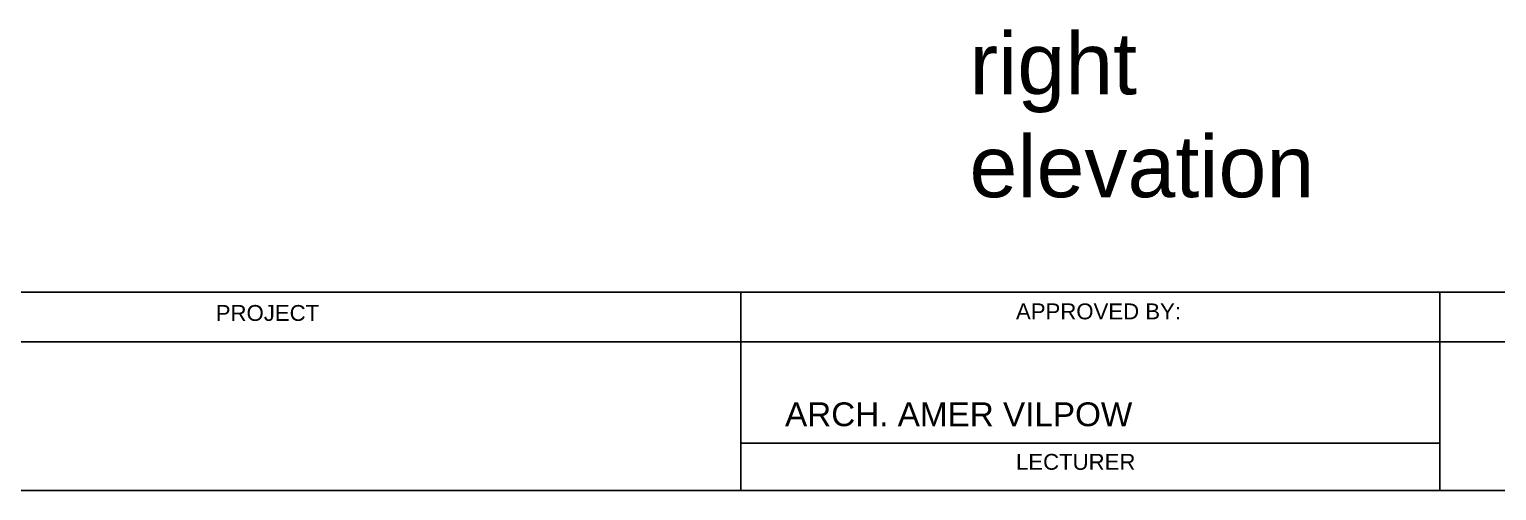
# Model space of a CAD drawing. Header units: inches. Extents: x -59 to 212, y 9 to 737.
# Drawn here: x 130.13 to 177.79, y 388.52 to 403.49 of the extents above; entities that cross this region are included whole.
import ezdxf

# ---------------------------------------------------------------- set-up
doc = ezdxf.new("R2010")
doc.units = ezdxf.units.IN
doc.header["$MEASUREMENT"] = 0
doc.styles.get("Standard").update_dxf_attribs({"font": 'arial.ttf'})

msp = doc.modelspace()

# ---------------------------------------------------------------- linework, layer by layer
at = {"color": 240, "true_color": 0xed1f24}
for p, q in [((211.96114, 394.96413), (56.92407, 394.96413)), ((153.24849, 394.96413), (153.24849, 388.52215)), ((175.95277, 394.96413), (175.95277, 388.52215)), ((175.95277, 394.96413), (175.95277, 388.52215)), ((211.96114, 393.35363), (63.39782, 393.35363)), ((153.24849, 393.35363), (153.24849, 388.52215)), ((175.95277, 390.06802), (153.24849, 390.06802)), ((211.96114, 388.52215), (56.92407, 388.52215)), ((211.96114, 388.52215), (56.92407, 388.52215))]:
    msp.add_line(p, q, dxfattribs=at)

# ---------------------------------------------------------------- texts
at = {"color": 18, "true_color": 0x000000}
for s, height, p in [('PROJECT', 0.515359, (136.18945, 394.03126)), ('APPROVED BY:', 0.5153587, (162.18152, 394.08286)), ('LECTURER', 0.515359, (162.18152, 389.19899))]:
    msp.add_text(s, height=height, dxfattribs=at).set_placement(p)
at = {"color": 3}
msp.add_text('ARCH. AMER VILPOW', height=0.773038, dxfattribs=at).set_placement((154.68081, 390.61409))
at = {"lineweight": 0, "insert": (160.67125, 403.38728), "char_height": 2.0030223, "attachment_point": 1}
msp.add_mtext_dynamic_manual_height_columns('right elevation', width=6, gutter_width=1, heights=[0], dxfattribs=at)

doc.saveas('drawing.dxf')
